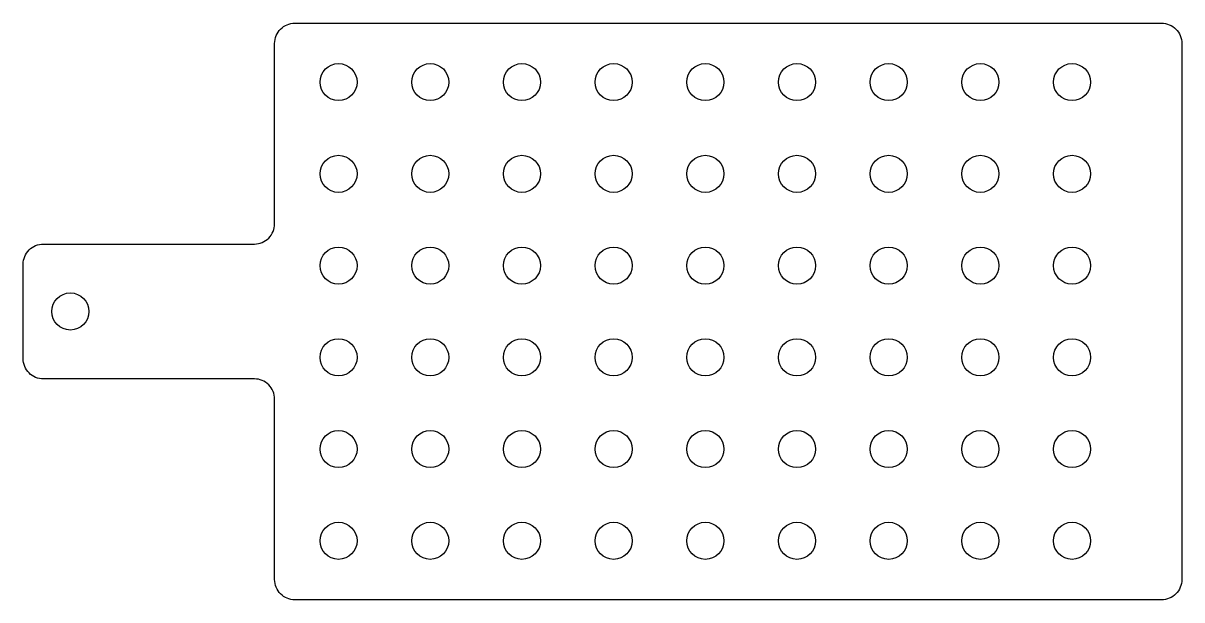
# Model space of a CAD drawing. Header units: millimetres. Extents: x -197 to -25, y 10 to 96.
import ezdxf

# ---------------------------------------------------------------- set-up
doc = ezdxf.new("R2010")
doc.units = ezdxf.units.MM
doc.layers.get('0').update_dxf_attribs({"linetype": 'CONTINUOUS'})

msp = doc.modelspace()

# ---------------------------------------------------------------- linework, layer by layer
msp.add_lwpolyline([(-193.91, 62.88), (-162.61, 62.88, 0.414214), (-159.61, 65.88), (-159.61, 92.62, -0.414214), (-156.61, 95.62), (-28.05, 95.62, -0.414214), (-25.05, 92.62), (-25.05, 13.14, -0.414214), (-28.05, 10.14), (-156.61, 10.14, -0.414214), (-159.61, 13.14), (-159.61, 39.88, 0.414214), (-162.61, 42.88), (-193.91, 42.88, -0.414214), (-196.91, 45.88), (-196.91, 59.88, -0.414214)], format="xyb", close=True)
for centre in [(-150.13, 86.88), (-136.53, 86.88), (-122.93, 86.88), (-109.33, 86.88), (-95.73, 86.88), (-82.13, 86.88), (-68.53, 86.88), (-54.93, 86.88), (-41.33, 86.88), (-150.13, 73.28), (-136.53, 73.28), (-122.93, 73.28), (-109.33, 73.28), (-95.73, 73.28), (-82.13, 73.28), (-68.53, 73.28), (-54.93, 73.28), (-41.33, 73.28), (-150.13, 59.68), (-136.53, 59.68), (-122.93, 59.68), (-109.33, 59.68), (-95.73, 59.68), (-82.13, 59.68), (-68.53, 59.68), (-54.93, 59.68), (-41.33, 59.68), (-189.91, 52.88), (-150.13, 46.08), (-136.53, 46.08), (-122.93, 46.08), (-109.33, 46.08), (-95.73, 46.08), (-82.13, 46.08), (-68.53, 46.08), (-54.93, 46.08), (-41.33, 46.08), (-150.13, 32.48), (-136.53, 32.48), (-122.93, 32.48), (-109.33, 32.48), (-95.73, 32.48), (-82.13, 32.48), (-68.53, 32.48), (-54.93, 32.48), (-41.33, 32.48), (-150.13, 18.88), (-136.53, 18.88), (-122.93, 18.88), (-109.33, 18.88), (-95.73, 18.88), (-82.13, 18.88), (-68.53, 18.88), (-54.93, 18.88), (-41.33, 18.88)]:
    msp.add_circle(centre, 2.75)

doc.saveas('drawing.dxf')
